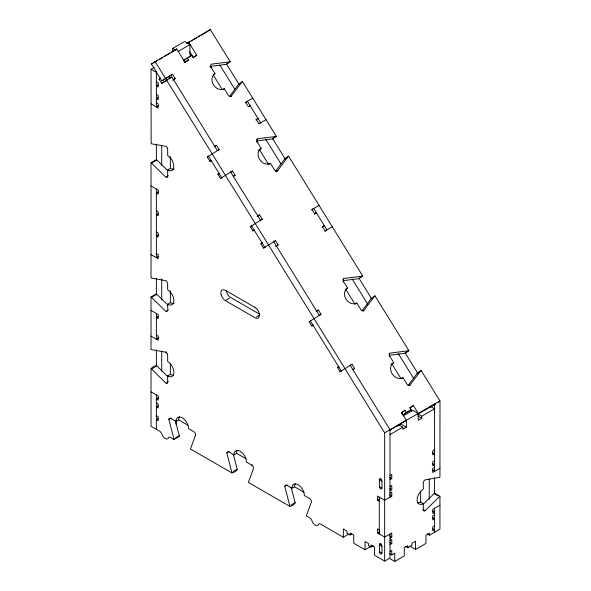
<?xml version="1.0" encoding="UTF-8"?>
<svg xmlns="http://www.w3.org/2000/svg" width="591" height="591" viewBox="0 0 591 591"><rect width="100%" height="100%" fill="white"/><g stroke="black" fill="none" stroke-linecap="round" stroke-linejoin="round"><path stroke-width="0.89" d="M432.294 528.546L434.584 529.876L434.584 532.277L434.584 508.253M434.584 412.267L434.629 404.022L429.856 407.391L435.212 404.303M381.971 488.063L381.38 489.001A1.884 1.086 60 0 1 380.124 488.417L379.895 488.144A1.884 1.086 60 0 1 379.407 487.176L379.4 479.124A1.906 1.101 60 0 1 379.895 478.71L380.634 478.88A1.906 1.101 60 0 1 381.402 479.582L381.971 481.2L381.978 488.063L379.296 486.519M381.971 553.043L381.38 553.981A1.876 1.086 60 0 1 380.634 553.811L379.895 553.117A1.876 1.086 60 0 1 379.415 552.164L379.4 544.097A1.906 1.101 60 0 1 379.895 543.69L380.124 543.683A1.906 1.101 60 0 1 381.402 544.562L381.971 546.173L381.978 553.043L379.296 551.499M233.305 454.154L237.19 469.202C237.826 470.517 231.628 474.1 231.835 472.29L226.811 452.817C227.698 449.145 232.329 454.826 233.947 454.878L236.622 453.334A8.865 5.12 60 0 1 237.375 450.335M291.237 487.605L295.123 502.653C295.751 503.96 289.553 507.543 289.775 505.741L284.744 486.267C285.63 482.588 290.262 488.277 291.88 488.329L294.554 486.785A8.754 5.053 60 0 1 295.308 483.785M195.636 434.821L190.612 448.488A2.512 1.448 60 0 0 190.538 449.034L231.916 472.926M229.411 96.651L238.439 84.476A2.534 2.061 54.8 0 1 238.897 84.092M230.8 96.695L242.022 81.957A2.534 2.061 54.8 0 1 242.473 81.573L276.315 136.292L272.739 138.819A2.519 2.054 54.8 0 1 272.17 139.025L256.797 140.939M275.561 171.272L284.581 159.097A2.534 2.068 54.8 0 1 285.039 158.713L288.622 156.187L362.704 275.99L359.129 278.516A2.519 2.054 54.8 0 1 358.56 278.723L343.186 280.629M276.204 171.841L277.548 170.895L288.164 156.571A2.534 2.068 54.8 0 1 288.622 156.187M361.951 310.969L370.978 298.795A2.534 2.061 54.8 0 1 371.429 298.411M363.339 311.014L374.554 296.268A2.534 2.061 54.8 0 1 375.012 295.884L408.854 350.611L405.271 353.137A2.519 2.054 54.8 0 1 404.709 353.344L389.336 355.25M408.093 385.591L417.12 373.416A2.534 2.061 54.8 0 1 417.578 373.032L421.154 370.505L439.948 400.89L437.938 402.375M409.482 385.635L420.703 370.889A2.534 2.061 54.8 0 1 421.154 370.505M422.986 504.478L434.075 493.596A2.534 1.463 -60 0 1 434.584 493.212L439.94 496.3L439.94 529.189L429.531 535.195L427.241 533.872M422.846 509.486L425.077 510.772L439.423 496.684A2.534 1.463 -60 0 1 439.94 496.3M167.371 177.123L165.879 177.197L151.525 163.109A2.534 1.463 60 0 0 151.015 162.724L156.371 159.636A2.534 1.463 60 0 1 156.881 160.021L167.97 170.902M167.371 383.057L166.854 383.36A2.534 1.463 60 0 1 165.879 383.131L151.525 369.043C149.855 368.326 156.054 364.75 156.881 365.955L167.97 376.836M257.196 216.336L259.575 214.888L262.227 219.172L250.318 226.656L252.97 230.948L254.16 230.106M173.015 80.117L175.254 78.537L172.602 74.252L161.89 80.893L151.436 63.991L176.716 48.942L184.865 62.121L184.274 62.543M176.716 48.942L171.589 52.355M186.46 43.594L210.307 29.55L230.172 61.671L226.589 64.197A2.519 2.054 54.8 0 1 226.021 64.404L209.746 66.428M206.724 32.077L210.307 29.55M183.86 60.984L183.528 60.445L191.868 55.177L193.191 57.32L196.759 55.258L188.603 42.079M188.285 57.704L191.868 55.177M165.731 78.138L167.054 80.287L161.705 83.375L159.06 79.091L160.25 78.248M187.111 57.925L188.433 60.06L184.85 62.587L184.193 61.516M196.759 55.258L193.176 57.785L189.512 51.853M161.89 80.893L172.602 74.252M161.705 83.375L171.833 76.919L217.392 150.587M169.1 78.839L171.833 76.919M172.875 79.984L175.254 78.537M210.462 67.721L211.061 67.3A2.519 2.054 54.8 0 1 211.519 64.131L229.604 61.878A2.519 2.054 54.8 0 0 230.172 61.671M226.619 63.983L229.604 61.878M211.061 67.3L215.035 73.735L213.248 74.991L222.083 89.278M223.125 89.573L224.314 88.731L228.289 95.166A2.519 2.054 54.8 0 0 231.399 96.274M238.439 84.476L242.473 81.573M245.368 102.745L247.415 101.305L260.668 122.736L259.309 123.696M248.634 106.602L250.067 105.59L248.286 106.624L245.634 102.332L252.771 98.217M214.141 146.723L216.52 145.268L219.172 149.553L217.68 150.609M214.282 146.849L216.52 145.268M255.873 119.966L258.023 118.451L256.235 119.478L258.888 123.77L266.024 119.648M211.445 160.442L209.916 161.328L207.264 157.043L219.172 149.553M209.916 161.328L211.113 160.486M256.767 139.38L257.218 139.062M256.76 142.239L257.211 141.921A2.519 2.054 54.8 0 1 257.669 138.752L275.753 136.499A2.519 2.054 54.8 0 0 276.315 136.292M222.046 177.588L220.517 178.475L217.865 174.182L219.062 173.348M273.064 138.39L275.753 136.499M257.211 141.921L261.185 148.348L259.39 149.612L268.669 164.616L270.464 163.352L274.438 169.78A2.519 2.054 54.8 0 0 277.548 170.895M220.517 178.475L232.426 170.991L235.078 175.276L233.585 176.325M230.933 172.04L232.426 170.991M284.581 159.097L287.27 157.206M257.336 216.469L259.575 214.888M260.734 220.229L262.227 219.172M265.1 247.208L263.571 248.087L260.919 243.802L262.116 242.96M311.642 209.908L313.688 208.46L326.941 229.899L324.895 231.34M263.571 248.087L275.48 240.603L278.132 244.896L276.041 246.366M273.988 241.66L275.48 240.603M314.19 214.267L316.333 212.753L314.552 213.779L311.9 209.495L319.037 205.373M275.746 246.344L278.132 244.896M322.139 227.121L324.289 225.607L322.501 226.641L325.153 230.926L332.29 226.804M342.861 279.284L343.46 278.863M343.002 282.04L343.6 281.619A2.519 2.054 54.8 0 1 344.058 278.442L362.143 276.196A2.519 2.054 54.8 0 0 362.704 275.99M359.158 278.302L362.143 276.196M345.24 289.664A8.828 7.195 54.8 0 1 345.787 289.309L347.574 288.046L343.6 281.619M316.148 311.568L318.386 309.987L321.031 314.272L319.546 315.328M313.304 325.161L311.782 326.047L309.13 321.755L321.031 314.272M311.782 326.047L312.971 325.205M355.656 303.892L356.853 303.05L360.828 309.477A2.519 2.054 54.8 0 0 363.938 310.593M370.978 298.795L375.012 295.884M341.583 370.882L340.054 371.761L337.402 367.476L338.599 366.634M340.054 371.761L351.963 364.285L354.615 368.57L353.123 369.626M349.872 365.763L351.963 364.285M389.011 353.906L389.602 353.484M389.144 356.661L389.742 356.24A2.519 2.054 54.8 0 1 390.2 353.063L408.285 350.818A2.519 2.054 54.8 0 0 408.854 350.611M405.3 352.923L408.285 350.818M390.873 364.713A8.828 7.195 54.8 0 1 391.929 363.93L393.717 362.667L389.742 356.24M401.806 378.513L402.996 377.671L406.97 384.098A2.519 2.054 54.8 0 0 410.08 385.214M417.12 373.416L420.105 371.311M432.206 470.044L434.584 471.419L434.584 408.787L421.76 416.197L421.76 418.258L418.192 420.312L418.192 413.449L413.39 405.559L409.822 407.62L411.144 409.762L402.811 415.037L406.394 412.511L405.064 410.368L401.488 412.895L402.368 414.321M409.807 408.085L413.39 405.559M405.064 410.368L401.496 412.429L406.357 420.282L389.543 430.447M172.72 51.853L172.72 48.381L184.606 41.518L189.955 44.606L189.955 55.007L191.388 54.187M151.436 63.991L157.125 60.71M159.356 59.425L162.333 57.704M164.645 56.367L166.958 55.037M167.726 54.586L170.045 53.249M188.123 42.811L189.674 41.917M191.225 41.023L192.777 40.129M194.321 39.235L196.648 37.89M198.199 36.997L199.751 36.103M201.302 35.209L205.949 32.52M178.068 51.476L189.955 44.606M167.371 148.097L166.854 147.203A2.534 1.463 60 0 0 165.879 146.302L151.525 143.82A2.541 1.47 60 0 1 151.148 143.679L151.023 69.25L154.17 67.433M183.528 60.445L185.906 59.07M184.865 62.121L188.433 60.06M159.06 79.091L160.589 78.204M158.373 84.808L156.371 85.968L158.152 86.995L158.152 82.873L156.371 81.846M158.661 97.338L156.371 98.667L158.152 99.694L158.152 95.572L156.371 94.545M158.75 105.56L156.371 106.934L156.371 71.969M151.525 163.109L155.544 160.789M167.371 177.123A2.541 1.47 60 0 0 167.659 176.162L167.667 169.986L170.341 168.442L171.471 168.974A8.799 5.083 60 0 0 174.271 169.1M166.551 176.805L168.332 175.778M207.264 157.043L208.793 156.157M158.661 191.846L156.371 193.168L158.152 194.203L158.152 190.08L151.015 185.958M217.865 174.182L219.394 173.303M158.373 213.632L156.371 214.792L158.152 215.826L158.152 211.704L156.371 210.677M233.29 176.303L235.078 175.276M158.661 234.753L156.371 236.075L158.152 237.102L158.152 232.987L156.371 231.953M158.75 256.324L156.371 257.698L156.371 189.054M250.318 226.656L251.847 225.777M252.97 230.948L254.499 230.062M167.371 354.031L165.879 352.236L151.015 349.547L151.015 296.963L156.371 293.875L167.97 305.133M151.015 296.963L151.525 297.339L155.544 295.027M260.919 243.802L262.448 242.923M151.525 297.339L165.879 311.427C169.506 312.506 166.898 305.65 167.667 304.217L170.341 302.673L172.365 303.456L174.175 303.368M166.551 311.043L168.332 310.009M158.661 316.266L156.371 317.589L158.152 318.615L158.152 314.501L151.015 310.378M158.75 337.838L156.371 339.212L156.371 313.474M221.211 295.042A6.309 3.642 60 0 0 225.326 300.597L229.338 298.285M165.879 352.236L166.551 351.852M151.525 369.043L155.544 366.723M256.391 316.99L259.737 315.055M167.379 383.057A2.534 1.463 60 0 0 167.667 382.096L167.667 375.92L170.341 374.376A8.843 5.105 60 0 0 173.311 375.226M166.551 382.746L168.332 381.712M158.661 397.78L156.371 399.102L158.152 400.137L158.152 396.014L151.015 391.899M316.599 311.014L318.386 309.987M158.358 405.832L156.349 406.992L158.152 408.026L158.152 403.912L156.371 402.877M309.13 321.755L310.659 320.876M158.661 418.376L156.371 419.699L158.152 420.726L158.152 416.611L156.349 415.569M175.372 420.711L179.287 435.922A2.549 1.47 60 0 1 179.332 436.387L173.983 439.475A2.549 1.47 60 0 0 173.939 439.01L168.886 419.374L171.22 418.022M179.442 416.891A8.865 5.12 60 0 0 178.689 419.891L176.015 421.435L176.015 424.146M175.246 438.071L179.258 435.759M337.402 367.476L338.931 366.597M352.827 369.604L354.615 368.57M226.811 452.817L229.153 451.465M233.172 471.522L237.19 469.202M236.732 450.482A8.858 5.112 60 0 1 242.605 453.201A8.813 5.09 60 0 1 245.383 457.478A8.776 5.068 60 0 1 246.432 462.088L251.781 465.176L252.453 464.792M406.394 412.511L411.144 409.762M403.365 415.828L412.843 410.361L418.192 413.449M284.744 486.267L287.086 484.916M390.001 533.998L390.001 558.015L384.652 561.103L384.652 432.797L439.985 400.934L439.94 477.188A2.534 1.463 -60 0 1 439.423 477.395L425.077 479.877A2.519 1.455 -60 0 0 423.289 482.965L423.289 489.149A8.828 5.097 -60 0 0 417.047 499.956A8.828 5.097 -60 0 0 423.289 503.562L423.289 509.738A2.519 1.455 -60 0 0 425.077 510.772M417.771 414.158L435.589 403.867M397.433 426.126L401.001 424.065L406.349 427.153L406.349 420.29M390.001 434.533L402.781 427.153L402.781 429.214L406.349 427.153M291.112 504.965L295.123 502.653M380.885 478.74L379.296 479.656L381.978 481.2M390.001 475.533L391.781 474.507L391.781 478.621L390.001 479.656M434.584 449.795L432.804 450.822L432.804 454.944L434.584 453.91L432.582 452.75M390.001 486.519L391.781 485.484L391.781 489.607L390.001 490.633M434.584 460.773L432.804 461.807L432.804 465.922L434.584 464.895L432.294 463.573M390.001 493.042L391.781 492.007L391.781 496.13L384.652 500.245L377.516 496.13L377.516 500.245L379.806 498.922M434.584 467.296L432.804 468.323L432.804 472.445L439.94 468.323M291.88 488.329A8.776 5.068 60 0 1 292.937 484.93A8.813 5.09 60 0 1 294.658 483.933A8.835 5.097 60 0 1 301.595 487.937L303.316 490.922A8.858 5.112 60 0 1 304.365 495.531L310.039 498.841L311.206 500.414A2.46 1.418 60 0 1 311.501 501.715L306.478 515.382A2.512 1.448 60 0 0 306.404 515.928L310.689 518.499L311.841 520.442A5.046 2.911 60 0 0 315.21 525.133A5.046 2.911 60 0 0 318.571 524.328L318.822 523.929A2.512 1.448 60 0 1 320.248 523.929L343.334 537.256L348.683 534.161M343.334 537.256L343.334 529.011L346.902 531.073L346.902 533.134L350.168 535.025L351.697 534.138M379.296 529.883L377.516 528.856L377.516 532.971L379.806 531.649M439.94 505.165L432.804 509.287L432.804 513.409L434.584 512.382L432.294 511.052M350.168 535.025L350.168 532.964L353.736 535.025L353.736 543.262L365.009 549.763L370.358 546.675M365.009 549.763L365.009 541.526L368.57 543.587L368.57 545.648L370.978 547.037L373.268 545.707M390.001 538.12L391.781 537.093L391.781 532.971L384.652 537.093L377.516 532.971M380.885 543.72L379.296 544.629L381.978 546.173M390.001 540.514L391.781 539.487L391.781 543.602L390.001 544.629M434.584 514.768L432.804 515.803L432.804 519.917L434.584 518.891L432.582 517.731M390.001 551.499L391.781 550.465L391.781 554.927L389.491 553.604M434.584 525.754L432.804 526.788L432.804 530.903L434.584 529.876M391.781 554.927L394.758 553.213L394.758 561.45L389.403 558.362M405.566 546.38L407.864 547.709L411.993 545.316L411.993 543.262L415.562 541.201L415.562 549.438L410.213 546.35M394.758 561.45L404.296 555.946L404.296 547.709L407.864 545.648L407.864 547.709M415.562 549.438L425.963 543.432L425.963 535.195L429.531 533.134L429.531 535.195M236.725 450.49L234.996 451.48A8.858 5.112 60 0 0 233.947 454.878M167.667 169.986L169.964 170.806A8.828 5.097 60 0 0 172.89 169.743L173.902 166.381L172.89 161.853A8.828 5.097 60 0 0 169.964 157.398M172.72 48.381L175.778 50.146M151.023 69.25L156.371 72.338M156.371 102.812L158.152 103.839L158.152 107.961L151.015 103.839M430.004 406.143L434.584 408.787M255.053 307.46L225.326 290.299A6.309 3.642 60 0 0 221.625 290.44A6.279 3.627 60 0 0 221.211 295.042M156.371 253.576L158.152 254.61L158.152 258.725L151.015 254.61M259.619 314.22L230.675 297.509A6.309 3.642 60 0 1 226.56 291.954A6.279 3.627 60 0 1 226.301 290.831M225.326 300.597L255.053 317.759A6.309 3.642 60 0 0 258.755 317.618L259.508 315.188L258.755 311.878A6.309 3.642 60 0 0 255.053 307.453M417.94 413.988L421.76 416.197M417.94 416.049L421.76 418.258M398.194 424.508L402.781 427.153M434.075 493.596L438.086 495.908M156.371 335.097L158.152 336.124L158.152 340.239L151.015 336.124M389.491 477.299L391.781 478.621M417.748 502.867A8.828 5.097 -60 0 0 420.615 502.018L423.289 503.562M389.491 488.284L391.781 489.607M389.491 494.807L391.781 496.13M377.516 500.245L379.296 501.279M389.491 535.764L391.781 537.093M178.689 419.891L188.056 425.291M236.622 453.334L245.989 458.742M294.554 486.785L303.922 492.185M389.491 542.279L391.781 543.602M173.983 439.475L170.215 437.303A2.512 1.448 60 0 0 168.79 437.31L168.538 437.709A5.046 2.911 60 0 1 165.177 438.515A5.046 2.911 60 0 1 161.808 433.824L160.131 431.482L151.023 426.222L151.015 368.666M289.849 506.369L248.471 482.485A2.512 1.448 60 0 1 248.545 481.938L253.569 468.264L253.044 466.506L251.781 465.176M384.652 561.103L374.546 555.274L374.546 547.037L370.978 544.976L370.978 547.037M169.964 157.405L167.667 155.573L167.667 149.39A2.534 1.463 60 0 0 167.379 148.112M226.671 64.338L239.274 84.705M272.806 138.929L285.335 159.193M359.01 278.331L371.628 298.721M405.101 352.849L417.711 373.239M219.867 65.076L234.886 89.359M265.522 138.9L280.947 163.84M352.206 279.063L367.728 304.166M398.297 353.581L413.818 378.683M345.787 289.309L355.058 304.313M391.929 363.93L400.764 378.218M410.472 409.157L411.868 411.417M230.638 172.018L260.439 220.207M273.692 241.638L319.251 315.306M350.175 365.312L390.008 429.723M169.019 76.778L169.905 78.204M155.019 61.471L165.465 78.367M166.485 80.007L384.652 432.797M208.46 156.201L221.714 177.632M251.507 225.821L264.768 247.252M310.319 320.913L341.251 370.926M434.584 477.661L434.584 493.345M429.236 478.902L429.236 499.196M420.615 491.202L420.615 502.018M390.001 429.709L390.001 497.157M379.296 497.157L379.296 534.005M170.341 156.726L170.341 168.442M170.341 290.964L170.341 302.673M170.341 363.568L170.341 374.376M161.72 145.356L161.72 165.428M161.72 278.841L161.72 299.866M161.72 351.135L161.72 371.104M156.371 144.093L156.371 160.516M156.371 278.494L156.371 294.946M156.371 349.865L156.371 366.198M156.371 394.987L156.371 429.31M151.015 162.724L151.015 277.844A2.541 1.47 60 0 0 151.407 278.014L166.204 280.762L167.637 283.237L167.667 289.804A8.835 5.097 60 0 1 170.053 291.725A8.813 5.09 60 0 1 172.853 296.002A8.776 5.068 60 0 1 172.853 303.988A8.813 5.09 60 0 1 171.131 304.978A8.835 5.097 60 0 1 167.667 304.217M167.371 354.031A2.541 1.47 60 0 1 167.659 355.324L167.667 361.507A8.821 5.09 60 0 1 172.853 367.705A8.776 5.068 60 0 1 172.853 375.691M167.667 375.92A8.835 5.097 60 0 0 171.131 376.711A8.821 5.09 60 0 0 172.853 375.699M168.886 419.374A2.541 1.47 60 0 1 169.174 418.413L170.341 418.192L176.015 421.435A8.828 5.097 60 0 1 177.847 417.394A8.835 5.105 60 0 1 184.651 419.758A8.828 5.097 60 0 1 187.45 424.028A8.776 5.068 60 0 1 188.499 428.638L193.848 431.726A2.512 1.448 60 0 1 195.628 434.806M402.996 377.671A8.828 7.195 54.8 0 1 392.114 373.771A8.828 7.195 54.8 0 1 393.717 362.667M356.853 303.05A8.828 7.195 54.8 0 1 345.971 299.149A8.828 7.195 54.8 0 1 347.574 288.046M270.464 163.352A8.828 7.195 54.8 0 1 259.582 159.459A8.828 7.195 54.8 0 1 261.185 148.348M224.314 88.731A8.828 7.195 54.8 0 1 213.432 84.838A8.828 7.195 54.8 0 1 215.035 73.735M258.333 150.395A8.828 7.195 54.8 0 1 258.851 149.966"/></g></svg>
